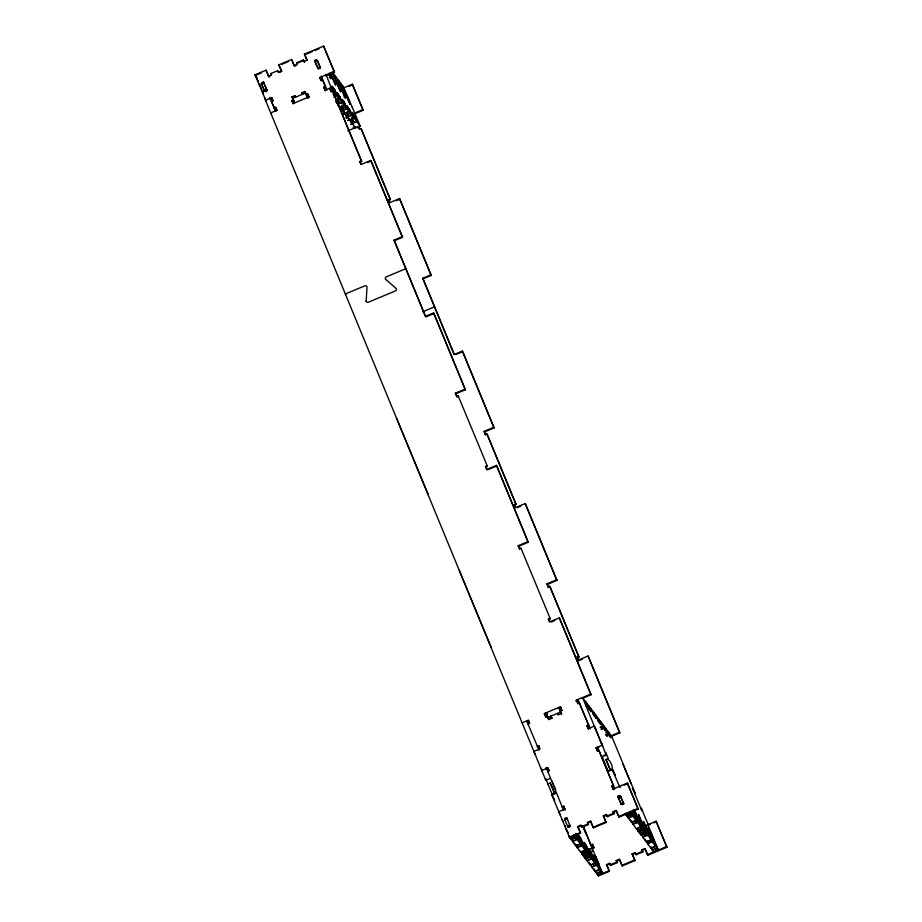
<?xml version="1.0" encoding="UTF-8"?>
<svg xmlns="http://www.w3.org/2000/svg" width="922" height="922" viewBox="0 0 922 922"><rect width="100%" height="100%" fill="white"/><g stroke="black" fill="none" stroke-linecap="round" stroke-linejoin="round"><path stroke-width="1.38" d="M366.149 301.264L367.025 286.996A1.671 1.648 -37 0 0 364.778 285.855L345.347 293.98L345.785 294.556M340.621 108.243C341.889 106.145 344.978 109.038 343.422 107.471M345.37 114.582C346.66 112.242 349.784 115.838 348.182 113.798M350.429 121.289L352.688 120.344L353.737 121.635L351.432 122.603L349.634 119.307M353.691 121.704L351.443 122.626L350.844 121.174M336.034 101.766C337.521 99.634 340.333 103.402 338.535 100.855M265.259 99.08L265.974 100.798L255.002 74.786L266.009 70.187L268.959 76.872L269.731 76.549M281.752 71.513L278.801 64.84L291.606 59.481L294.395 65.785M291.606 59.481L294.118 65.577L297.195 64.298L296.561 62.777L303.211 59.988L303.845 61.509L306.922 60.23L304.398 54.133L323.599 46.1L334.513 72.089L325.558 75.846M255.429 75.374L261.548 72.815M281.798 64.344L288.206 61.67M304.398 54.133L304.836 54.709L312.523 51.494M315.082 50.433L318.92 48.82M266.009 70.187L268.521 76.284L271.598 75.005L270.964 73.472L277.614 70.694L278.052 71.271M296.561 62.777L296.999 63.353L303.649 60.564L304.663 61.935M278.248 72.216L281.325 70.936M279.643 72.4L280.795 71.916M295.132 65.923L296.481 65.358M266.988 90.16L262.378 92.085L263.243 94.182M320.533 67.767L318.228 68.735L314.909 61.428A1.199 1.187 -37 0 1 317.156 60.506L317.767 61.221M550.422 778.306L545.836 780.404L265.467 100.21L271.621 97.64L273.154 100.878M322.585 80.652L322.539 79.914L320.994 80.56L319.738 77.506L334.075 71.513L334.513 72.089M269.754 99.184L272.059 98.216M319.738 77.506L320.176 78.093L321.974 77.344M275.759 111.562L271.345 101.328L272.877 100.682L271.621 97.64M272.451 101.627L271.345 101.328M329.315 77.702L331.62 76.733L330.168 73.069M292.02 96.845L295.086 95.565L295.524 96.142L292.458 97.432L292.02 96.845L294.521 102.953M302.37 94.309L301.748 92.788L304.813 91.497L305.643 93.03M301.748 92.788L302.174 93.364L305.251 92.073M305.436 93.03L292.631 98.377L293.219 99.15L292.458 97.432M276.035 107.874L275.597 107.286L274.065 107.932L276.116 108.058M291.732 100.544L293.277 99.899L293.715 100.475L292.17 101.12L291.732 100.544L292.989 103.587L308.858 96.96L309.296 97.536M308.04 94.482L307.602 93.906L306.069 94.551L306.507 95.127L308.04 94.482L309.227 97.34M323.726 87.164L325.259 86.518L325.697 87.106L324.164 87.751L323.726 87.164L325.42 90.794L324.164 87.751M324.982 90.218L331.159 87.636L360.318 126.349L356.86 127.801M339.25 85.331L341.555 84.375L337.994 79.453L344.137 93.975M331.874 89.849L334.179 88.892L335.055 90.736L332.75 91.704M330.848 91.336L331.275 91.923L329.58 88.293L330.848 91.336L332.381 90.69L332.819 91.278L361.724 161.419L360.191 162.053L359.753 161.477L361.286 160.831L361.724 161.419M343.364 87.982L352.331 84.236L363.245 110.237L353.38 114.351M348.931 86.426L352.769 84.824M334.847 93.79L337.152 92.822L338.316 95.058M335.666 94.885L337.971 93.917L338.605 95.45M333.741 97.156L337.233 95.692L334.421 89.215M337.464 97.271L339.769 96.314L342.258 102.423L337.648 104.347M336.173 100.383L339.665 98.919L337.152 92.822M343.894 97.064L346.199 96.095L341.555 84.375M335.885 101.95L338.19 100.982L337.245 98.7M340.137 100.821L342.742 100.244M336.853 103.241L339.158 102.273L337.003 103.264M341.059 102.734L343.364 101.766L342.442 99.864M342.235 103.598L344.24 102.25L347.029 108.738L340.886 111.308L342.707 111.055L344.252 113.129L343.007 114.155L349.184 111.574M339.503 106.802L337.936 104.739L339.815 107.171L344.425 105.246L342.2 99.541M340.644 108.277L342.949 107.309M344.909 107.148L347.502 106.572L348.124 108.093L345.831 109.061M345.197 107.54L347.502 106.572M347.594 111.458L349.899 110.502L351.778 115.077L345.923 118.028L347.467 117.382L346.269 114.697M345.404 114.593L347.709 113.636M349.426 113.152L352.02 112.576L352.896 114.42L350.591 115.388M345.888 115.907L347.421 115.262M350.256 114.247L352.561 113.279L353.184 114.812L350.879 115.769M352.953 113.775L362.807 109.649L363.245 110.237M350.348 115.066L352.653 114.098M352.146 117.451L354.451 116.483L353.818 114.962M352.388 117.774L354.693 116.806L354.06 115.285L356.872 121.773L350.694 124.355L352.515 124.101M349.311 119.837L347.778 120.482L354.244 118.281L351.731 112.184M350.464 121.312L352.769 120.344M347.801 130.82L358.312 126.429L359.592 129.045M390.455 199.555L390.018 198.979L388.485 199.613L388.911 200.201L390.455 199.555L361.539 129.414L361.101 128.838L359.568 129.472L358.312 126.429M402.603 237.277L402.165 236.7L393.971 240.123L394.409 240.7L402.603 237.277L371.174 161.039L370.736 160.463L361.009 164.531L359.753 161.477M367.521 162.56L371.174 161.039M431.323 275.413L430.885 274.837L422.691 278.26L423.129 278.847L431.323 275.413L399.906 199.175L399.468 198.599L389.741 202.667L388.485 199.613M396.253 200.708L399.906 199.175M385.65 279.389L385.534 279.251A1.671 1.648 -37 0 1 386.318 276.842L405.749 268.717L406.187 269.293M366.046 301.114A1.671 1.648 -37 0 0 368.281 302.255L395.377 290.926A1.671 1.648 -37 0 0 396.16 288.517L385.534 279.251M422.818 311.728L434.481 306.853L434.919 307.429M393.971 240.123L425.388 316.361L433.582 312.938L434.02 313.515L465.449 389.752L455.745 393.809L455.307 393.233L465.011 389.176L465.449 389.752M434.02 313.515L425.826 316.938L394.409 240.7M422.691 278.26L454.12 354.497L462.314 351.075L462.752 351.651L494.169 427.9L484.465 431.957L484.027 431.369L493.731 427.312L494.169 427.9M455.722 354.59L461.576 352.146M396.402 417.862L428.292 494.676L427.854 494.1M456.563 396.287L458.096 395.642L458.534 396.218L457.001 396.863L455.307 393.233M484.027 431.369L485.283 434.423L486.816 433.778L487.254 434.366L516.17 504.495L514.637 505.141L514.199 504.565L515.732 503.919L516.17 504.495M485.468 466.428L487 465.783L487.438 466.359L485.906 467.005L485.468 466.428L486.724 469.471L496.428 465.414L496.866 465.99L528.294 542.228L518.59 546.297L518.152 545.709L527.857 541.652L528.294 542.228M488.372 469.552L495.656 466.497M557.015 580.376L556.577 579.788L546.873 583.857L547.311 584.433L557.015 580.376L525.598 504.138L525.16 503.55L515.456 507.607L514.199 504.565M517.104 507.688L520.746 506.166M459.248 570.338L491.138 647.152L490.7 646.576M521.379 548.694L520.942 548.117L519.409 548.763L518.152 545.709M546.873 583.857L548.129 586.899L549.673 586.254L550.111 586.841L579.016 656.983L577.483 657.617L577.045 657.04L578.578 656.395L579.016 656.983M548.129 586.899L548.567 587.487L550.111 586.841M548.313 618.904L549.846 618.259L550.284 618.835L548.751 619.48L548.313 618.904L549.57 621.947L559.274 617.89L559.712 618.478L591.14 694.715L582.013 698.53M551.218 622.027L554.86 620.506M577.045 657.04L578.301 660.094L588.005 656.026L588.443 656.614L619.861 732.852L610.744 736.666M578.301 660.094L578.739 660.671L582.381 659.149M522.094 722.825L528.248 720.255L528.755 721.027M544.383 713.501L546.078 717.132L544.383 713.501L560.253 706.863L561.947 710.493L560.253 706.863M576.365 700.121L578.059 703.751L576.365 700.121L590.702 694.128L591.14 694.715M544.821 714.089L547.461 712.983M558.041 708.557L560.691 707.451M575.87 701.1L578.348 700.063M544.453 714.492L546.504 713.64L548.867 719.54L551.944 718.261L550.872 716.152L551.944 718.261M559.297 708.28L561.671 714.193L558.72 707.508L559.297 708.28L561.348 707.428M527.96 723.943L529.505 723.297L528.248 720.255M545.64 716.555L547.172 715.91M561.51 709.917L559.977 710.562L560.415 711.139M577.621 703.175L579.154 702.529L579.592 703.117M546.504 713.64L545.916 712.856L548.429 718.964L551.506 717.673M561.233 713.605L558.156 714.896L557.533 713.363L557.971 713.951M586.288 706.586L588.605 705.618L591.117 711.715L589.953 709.479M538.771 745.794L537.238 746.44L537.676 747.016L539.209 746.371L538.771 745.794L540.027 748.837L533.884 751.407L535.578 755.037M586.888 725.66L588.432 725.026L588.87 725.602L587.326 726.248L586.888 725.66L588.144 728.714L594.31 726.133L596.015 729.763M600.13 727.032L602.435 726.063L605.062 729.556M600.441 727.412L602.746 726.455M601.063 728.933L603.368 727.977L600.568 721.488M601.305 729.256L603.91 728.68L603.276 727.158M605.927 732.656L608.243 731.688L610.756 737.784L609.834 735.871M605.731 734.454L608.036 733.486L608.958 735.399L606.653 736.355M605.835 735.26L608.428 734.684L605.616 728.196M610.306 736.09L619.423 732.275L619.861 732.852M549.155 770.515L547.887 767.899L541.744 770.469L542.32 771.241L540.914 768.003M613.303 785.383L611.77 786.017L612.208 786.604L613.649 786.005L598.793 750.185L597.26 750.819L596.004 747.777L602.17 745.195L602.758 745.967L601.351 742.729M545.859 769.513L548.325 768.487M596.004 747.777L596.442 748.353L598.897 747.327M604.152 755.072C609.039 755.959 603.703 748.791 606.284 755.13L601.605 756.708M545.72 778.664L547.91 783.954L550.215 782.997L552.681 788.414M606.042 759.647C608.969 756.19 615.539 770.654 610.445 770.319L606.042 759.647L610.502 770.343M556.277 792.632L551.667 794.568L569.669 837.764L580.676 833.154L577.725 826.481L580.802 825.19L581.863 827.299L588.524 824.51L587.452 822.412L590.529 821.122L593.48 827.806L606.273 822.447L603.322 815.774L606.399 814.483L607.46 816.592L614.121 813.815L613.049 811.706L616.127 810.415L619.077 817.099L638.278 809.067L627.363 783.078L613.026 789.071L611.77 786.017M607.494 771.218L612.104 769.294L619.78 787.261M564.08 806.727L563.642 806.151L562.109 806.785L562.547 807.372L564.08 806.727L564.956 809.942M565.336 809.781L564.898 809.193L558.755 811.763L560.449 815.394M613.026 789.071L614.363 789.278M619.734 787.031L620.633 786.65M624.217 785.152L626.003 784.403M626.902 784.034L627.801 783.654M569.289 827.288A1.199 1.187 -37 0 1 567.917 826.78L564.725 819.693A1.245 1.233 -37 0 1 565.405 818.068A1.245 1.233 -37 0 1 567.03 818.736L570.165 825.858L567.929 826.827L567.422 826.239A1.199 1.187 -37 0 0 569.658 825.294M623.756 803.477L621.451 804.445L620.875 803.661L623.168 802.705L623.664 803.477A1.199 1.187 -37 0 1 623.468 804.364M578.163 827.057L581.24 825.778M590.967 821.709L587.89 822.989L587.452 822.412M603.76 816.35L606.837 815.071M613.487 812.282L616.564 811.003M580.802 825.19L581.425 826.723L588.086 823.934L588.524 824.51M606.399 814.483L607.022 816.016L613.683 813.227L614.121 813.815M580.676 833.154L580.238 832.578L569.231 837.176L569.98 838.167L574.855 836.139M590.529 821.122L593.042 827.218L605.835 821.871L606.273 822.447M616.127 810.415L618.639 816.523L637.84 808.49L638.278 809.067M569.704 837.337L574.302 835.413M625.519 813.988L630.129 812.063M625.496 814.414L630.683 812.789M570.81 839.262L575.72 837.741L571.11 839.677L569.692 836.807M626.626 815.912L631.547 814.403L626.937 816.327L625.612 813.653M632.573 813.342L634.878 812.386L635.316 812.962L634.082 809.85M569.831 836.669L570.925 839.227L575.708 837.718M625.658 813.319L626.753 815.878L631.535 814.368M574.567 842.95L575.662 845.52L580.445 844.01L575.847 845.958L572.47 841.475L576.895 839.112L575.351 835.205M632.273 811.268L636.272 820.661L631.674 822.608L628.113 817.699L632.723 815.763L631.178 811.856M572.47 841.475L577.068 839.539L580.457 844.033M628.285 818.125L632.895 816.201L636.284 820.684M635.246 817.584L637.551 816.615L634.463 809.977M630.394 819.612L631.489 822.17L636.111 820.269M581.863 843.48L584.168 842.512L586.081 845.059L591.659 858.901L595.036 863.395L590.426 865.32L587.037 860.802L591.659 858.901M638.174 821.456L640.467 820.499L646.126 833.753L641.193 835.263L645.942 833.315M581.644 845.428L585.193 850.326L580.583 852.251L577.034 847.33L581.632 845.405L576.988 833.672M634.866 812.42L641.009 826.953L636.411 828.901L632.849 823.98L637.459 822.055L632.815 810.334M577.207 847.756L581.805 845.831M633.022 824.406L637.632 822.482L641.021 826.976M583.315 826.677L590.841 844.932L592.373 844.287L593.987 847.721M584.536 847.71L586.83 846.753M592.811 844.863L591.279 845.509L590.841 844.932M585.17 850.268L580.583 852.251M640.836 826.527L636.411 828.901M586.599 849.761L588.904 848.805L590.795 851.317M590.564 848.62L593.63 847.341L594.068 847.917M646.23 825.34L656.084 821.214L666.998 847.214L647.797 855.236L644.847 848.563L641.781 849.842L642.841 851.951L636.192 854.729L635.12 852.631L632.054 853.91L635.004 860.595L622.2 865.942L619.25 859.269L616.184 860.549L617.244 862.658L610.595 865.435L609.523 863.326L606.457 864.617L609.407 871.302L598.401 875.9L597.652 874.909L602.573 873.388L595.762 856.872A1.245 1.233 -37 0 0 594.033 856.261M591.382 849.047L593.295 848.24M646.668 825.916L648.466 825.167L641.263 808.006L641.85 810.749M649.353 824.798L650.252 824.418M653.836 822.92L654.735 822.551M655.634 822.17L656.522 821.802M587.118 852.424L581.943 854.049L586.369 851.698L581.183 838.72L579.062 835.735L585.009 849.877M637.551 816.615L642.196 828.348L637.759 830.699L642.945 829.074M581.966 853.622L586.576 851.698M637.793 830.273L642.392 828.348M581.943 854.049L586.865 852.516L585.989 850.096L590.299 857.103L585.378 858.601L590.299 857.103M637.759 830.699L642.68 829.178L641.839 826.677L646.126 833.753M590.898 851.801L593.353 851.029L598.816 863.81L598.228 863.038M596.396 865.193L591.763 867.06L595.163 871.613L599.773 869.688L596.396 865.193L591.14 852.02L593.353 851.029M581.655 852.435L583.061 855.535L587.683 853.622M637.621 829.385L638.888 832.186L643.498 830.273M589.435 855.501C583.661 859.177 581.966 856.815 588.893 854.763M640.11 833.35L644.709 831.425M638.9 832.209L640.387 834.179L645.262 832.151M647.163 832.704L649.468 831.748L649.895 832.324L648.154 827.633L651.358 834.26M591.82 857.391L594.125 856.423L599.761 869.653M587.026 860.779L591.486 858.474M642.876 837.487C647.037 831.125 656.291 842.316 646.253 841.97L642.703 837.049L647.302 835.125L642.657 823.404C640.859 820.384 636.18 807.545 639.995 819.162M589.146 862.312L590.241 864.882L595.024 863.361M644.974 838.962L646.068 841.532L650.84 839.988M591.763 867.06L596.223 864.767M650.99 848.263L655.588 846.304L650.99 848.263L647.613 843.768L652.038 841.417L646.679 828.06M647.613 843.768L652.211 841.844L655.6 846.338M606.457 864.617L606.895 865.193L609.961 863.914L610.595 865.435M616.184 860.549L616.622 861.125L619.688 859.846L622.2 865.942M632.054 853.91L632.492 854.487L635.558 853.207L636.192 854.729M641.781 849.842L642.219 850.418L645.285 849.139L647.797 855.236M593.883 868.605L594.978 871.163L599.588 869.239M610.157 864.859L616.806 862.07M635.754 854.152L642.404 851.363M601.709 871.786L596.522 873.411L601.156 871.059M657.524 848.436L652.35 850.061L656.983 847.71M596.522 873.411L601.455 871.878L600.556 869.411L602.25 872.961M652.35 850.061L657.271 848.528L656.383 846.062L658.389 850.049L647.774 824.441L648.362 825.213M651.831 847.226L653.79 851.974L658.089 849.635M608.969 870.714L597.963 875.324L596.499 871.763M621.762 865.366L634.567 860.007M647.359 854.659L666.56 846.627L666.998 847.214M337.498 85.239L340.691 91.877L333.268 73.184L336.645 77.655L342.212 91.485M342.235 91.52L345.427 98.158L343.699 93.456L344.125 94.044M332.623 86.829L333.545 88.731M334.179 88.892L334.525 90.022M348.77 108.254L349.392 109.776M332.692 87.648L335.308 91.14M337.74 94.367L340.368 97.847M345.139 104.163L342.523 100.682L344.402 105.258M347.271 107.01L349.899 110.502M352.319 113.729L354.947 117.209L356.837 121.785M333.13 94.275L334.098 95.565M347.202 116.99L349.634 120.206L348.931 118.5M355.5 127.997L351.674 122.269M303.211 59.988L303.649 60.564M303.845 61.509L304.283 62.097M294.118 65.577L294.556 66.165M278.801 64.84L281.602 71.132M270.964 73.472L271.517 74.348M268.521 76.284L268.959 76.872M264.153 83.418L263.715 82.842L266.85 89.964M266.919 90.068L263.784 83.038L261.479 83.994L264.545 90.921A1.245 1.233 -37 0 0 266.919 90.667M255.002 74.786L256.754 78.047M256.765 77.16L256.765 77.517M263.657 82.876A1.199 1.187 -37 0 0 261.479 83.787L261.917 84.582M273.869 106.987L275.229 108.796M275.528 111.274L269.95 97.34M265.467 100.21L266.009 100.936M271.564 114.063L270.699 112.91L276.854 110.34L275.597 107.286M485.283 434.423L485.721 435L484.465 431.957M587.856 706.713L590.483 710.194M592.915 713.421L595.531 716.901M597.687 719.736L600.314 723.228M607.494 732.783L610.122 736.263M588.789 708.615L585.977 702.126M590.587 711L589.665 709.087M593.849 715.322L591.037 708.845M595.647 717.719L594.725 715.806M598.851 721.972L598.217 720.451M600.648 724.358L598.424 718.653M604.878 729.97L604.244 728.449M609.938 736.69L609.304 735.157M623.479 764.857L622.892 764.084L630.879 783.343M590.287 728.841L577.921 699.475M630.752 783.147L631.34 783.919M598.148 747.892L597.56 747.12L614.582 788.414M561.187 712.856L560.599 712.084L547.806 717.431L548.383 718.203M646.622 827.968L643.429 821.341L650.678 839.608M620.921 803.869L618.224 797.323A1.245 1.233 -37 0 1 618.904 795.698A1.245 1.233 -37 0 1 620.529 796.354L620.99 796.931M630.106 812.489L630.049 811.867M618.224 797.323L618.835 798.083L617.994 796.055M548.429 718.964L548.867 719.54M644.847 848.563L645.285 849.139M618.639 816.523L619.077 817.099M635.12 852.631L635.558 853.207M607.022 816.016L607.46 816.592M528.433 723.182L526.704 720.889L539.07 750.254M619.25 859.269L619.688 859.846M593.042 827.218L593.48 827.806M548.037 772.175L547.599 771.599L549.143 770.953L547.887 767.899M609.523 863.326L609.961 863.914M581.425 826.723L581.863 827.299M570.234 825.858L569.658 825.086L567.353 826.054L567.791 826.631M565.163 820.28L564.725 819.693L567.03 818.736L567.618 819.508L566.776 817.48M562.869 821.237L562.166 819.404M566.742 830.641L566.05 828.809M583.073 855.547L584.56 857.529M547.91 783.954L552.785 795.778M631.224 813.976L630.222 811.729M575.386 837.291L574.302 834.883M597.629 874.863L596.246 871.797M337.475 85.193L332.369 72.527M641.781 810.634L632.411 787.918L635.362 793.738M651.381 834.306L656.948 848.136M590.829 851.363L591.14 852.02M653.433 851.479L652.638 849.715M641.182 835.228L639.799 832.163M596.085 871.474L596.845 873.802M585.343 858.543L584.283 856.169M607.748 771.702L612.173 769.409L615.112 775.264L612.75 769.351M556.531 793.116L551.736 794.683L552.658 796.516M553.027 797.242L553.58 798.337M553.949 799.074L554.583 800.181M569.335 836.024L569.347 836.415M257.146 78.9L257.25 78.785M637.551 829.235L637.229 828.601L638.082 831.102M262.297 90.84L261.906 89.964M584.122 855.812L583.81 855.19L584.317 856.792M652.292 848.92L651.808 847.963L652.292 849.439M331.874 72.319L332.462 73.483L332.104 72.365M331.067 73.23L335.585 85.089L331.62 76.733M328.751 74.313L330.848 78.796L329.062 73.345M655.438 845.947L649.457 831.782M630.268 811.395L631.363 813.953M594.851 862.946L588.904 848.862M590.115 856.665L584.168 842.604M575.893 833.338L580.295 843.642M584.41 856.019L585.689 859.027M574.441 834.733L575.535 837.303M567.099 830.261L568.194 832.82M263.219 92.523L262.897 91.739M346.199 96.095L350.164 104.451L342.742 85.769L348.216 97.617M352.331 84.236L362.807 109.649M399.468 198.599L430.885 274.837M462.314 351.075L493.731 427.312M525.16 503.55L556.577 579.788M588.005 656.026L619.423 732.275M656.084 821.214L666.56 846.627M360.318 126.349L352.239 107.217M423.129 278.847L454.143 354.094M635.431 793.854L611.701 736.263L582.531 697.551L602.147 745.207M348.366 97.813L352.089 107.021M361.101 128.838L390.018 198.979M486.816 433.778L515.732 503.919M549.673 586.254L578.578 656.395M388.911 200.201L389.752 202.229M514.637 505.141L515.467 507.181M547.311 584.433L548.567 587.487M577.483 657.617L578.739 660.671M608.336 733.877L608.958 735.399M323.599 46.1L334.075 71.513M370.736 160.463L402.165 236.7M433.582 312.938L465.011 389.176M496.428 465.414L527.857 541.652M559.274 617.89L590.702 694.128M627.363 783.078L637.84 808.49M351.812 115.054L349.012 108.577L349.634 110.098M603.184 724.969L605.708 731.077L604.786 729.164M353.114 120.217L353.702 121.646M347.836 107.713L346.672 105.477L349.15 111.585M602.988 726.778L603.61 728.299M351.824 118.062L352.734 120.356M355.062 126.694L355.385 127.49M344.632 103.448L343.71 101.535L344.344 103.057M599.773 722.514L600.406 724.035L599.484 722.122M597.975 720.128L598.609 721.649L595.796 715.161M346.972 111.931L347.675 113.648M353.587 127.605L353.99 128.55M353.161 127.017L353.702 128.354M593.664 712.326L596.177 718.422L595.013 716.187M340.114 97.444L338.95 95.208L339.573 96.741M593.745 714.515L594.379 716.037L593.215 713.801M342.004 105.027L342.926 107.321M345.554 113.89C344.367 118.719 352.158 112.864 346.384 115.884L344.701 112.887M343.998 111.17L344.309 112.035M343.641 111.216L344.586 113.498L341.855 109.234M343.318 110.836L344.252 113.129M341.301 107.632L342.707 111.055M588.697 707.796L589.319 709.329L588.155 707.093M333.257 88.351L332.093 86.115L334.571 92.223M341.152 107.517L341.613 108.658M340.679 107.275C339.215 112.588 347.582 106.503 341.613 109.568L339.941 106.56M339.112 105.465L339.815 107.171M606.457 754.104L608.347 758.679M325.95 74.359L331.159 87.636M458.096 395.642L487.438 466.359M520.942 548.117L550.284 618.835M594.725 726.732L606.273 755.13M332.381 90.69L361.286 160.831M333.591 94.436L333.948 95.289M360.191 162.053L361.032 164.093M455.745 393.809L457.001 396.863M485.906 467.005L487.162 470.059M518.59 546.297L519.847 549.339M548.751 619.48L549.593 621.52M623.664 803.477L620.552 796.354L618.247 797.311L621.359 804.445M317.214 60.472L320.383 67.571L317.329 60.645L315.024 61.601L318.044 68.551M620.529 796.354L623.226 802.901A1.199 1.187 -37 0 1 620.979 803.823M642.219 850.418L642.841 851.951M601.847 756.028L607.978 770.896M314.828 60.472L315.14 61.232M321.271 76.1L326.953 90.149M322.539 79.914L325.259 86.518M579.154 702.529L588.432 725.026M320.176 78.093L321.282 80.756M587.326 726.248L588.582 729.29M596.442 748.353L597.698 751.407M612.208 786.604L613.464 789.647M304.836 54.709L307.199 60.426M632.492 854.487L635.004 860.595M613.049 811.706L613.683 813.227M296.999 63.353L297.357 64.206M307.602 93.906L308.858 96.96M305.885 93.606L307.902 98.377L304.813 91.497M603.322 815.774L605.835 821.871M302.174 93.364L302.647 94.505M616.622 861.125L617.244 862.658M295.086 95.565L295.72 97.087M293.553 100.095L294.625 102.584M292.17 101.12L293.277 103.794M606.895 865.193L609.407 871.302M277.614 70.694L278.525 72.423M592.373 844.287L593.63 847.341M583.211 825.951L593.203 850.833M582.692 826.193L586 834.053L585.424 831.367M601.121 871.451L595.773 858.082L593.641 855.097L594.125 856.423M597.744 874.31L598.401 875.9M577.725 826.481L580.238 832.578M276.197 108.254L277.061 110.352M528.917 721.407L529.701 723.309M563.642 806.151L564.898 809.193M552.163 781.176L552.681 782.409M553.188 783.654L553.696 784.887M554.214 786.132L555.747 789.843M263.427 81.516L264.13 83.234M527.154 721.465L528.099 723.758M546.089 767.288L563.365 809.839M552.843 788.806L554.583 793.312M550.215 782.997L554.618 793.669M261.422 83.81L264.545 90.921M554.076 798.913L554.56 800.123M258.817 83.453L259.531 85.158M264.787 97.928L265.11 98.7M640.444 820.43L639.995 819.255M565.428 826.343L565.151 825.651M651.139 847.03L652.177 849.635M646.403 840.737L647.44 843.342M641.666 834.445L642.703 837.049M631.824 821.375L632.849 823.98M627.087 815.094L628.113 817.699M595.312 870.368L596.35 872.984M590.576 864.087L591.613 866.692M585.32 856.492L586.876 860.399M580.733 851.018L581.77 853.622M575.996 844.725L577.034 847.33M570.741 837.13L572.297 841.037M258.206 80.652L258.494 81.378M259.359 83.579L259.658 84.317M259.946 85.043L260.523 86.507M260.811 87.244L261.399 88.708M652.373 849.635L652.672 850.453M625.37 813.596L625.819 814.806M574.083 834.836L574.602 836.231M569.473 836.761L569.992 838.156M639.649 832.14L640.398 834.168M581.505 852.412L582.266 854.44M545.478 778.687L545.847 780.404M315.462 61.313A1.199 1.187 -37 0 1 317.548 61.013M261.917 84.363A1.199 1.187 -37 0 1 264.095 83.453M618.662 797.899A1.245 1.233 -37 0 1 619.342 796.274A1.245 1.233 -37 0 1 620.967 796.942M570.096 825.87A1.199 1.187 -37 0 1 570.061 826.55M565.128 820.177A1.245 1.233 -37 0 1 567.422 819.209M598.39 863.43A1.199 1.187 -37 0 1 597.583 864.848M598.851 864.387A1.199 1.187 -37 0 1 597.905 865.458M594.275 856.964A1.245 1.233 -37 0 1 596.2 857.46M266.4 89.388L264.107 90.356A1.245 1.233 -37 0 0 265.732 91.013A1.245 1.233 -37 0 0 266.412 89.376M319.946 66.995L317.641 67.951A1.245 1.233 -37 0 0 319.231 68.631A1.245 1.233 -37 0 0 319.911 67.006"/></g></svg>
